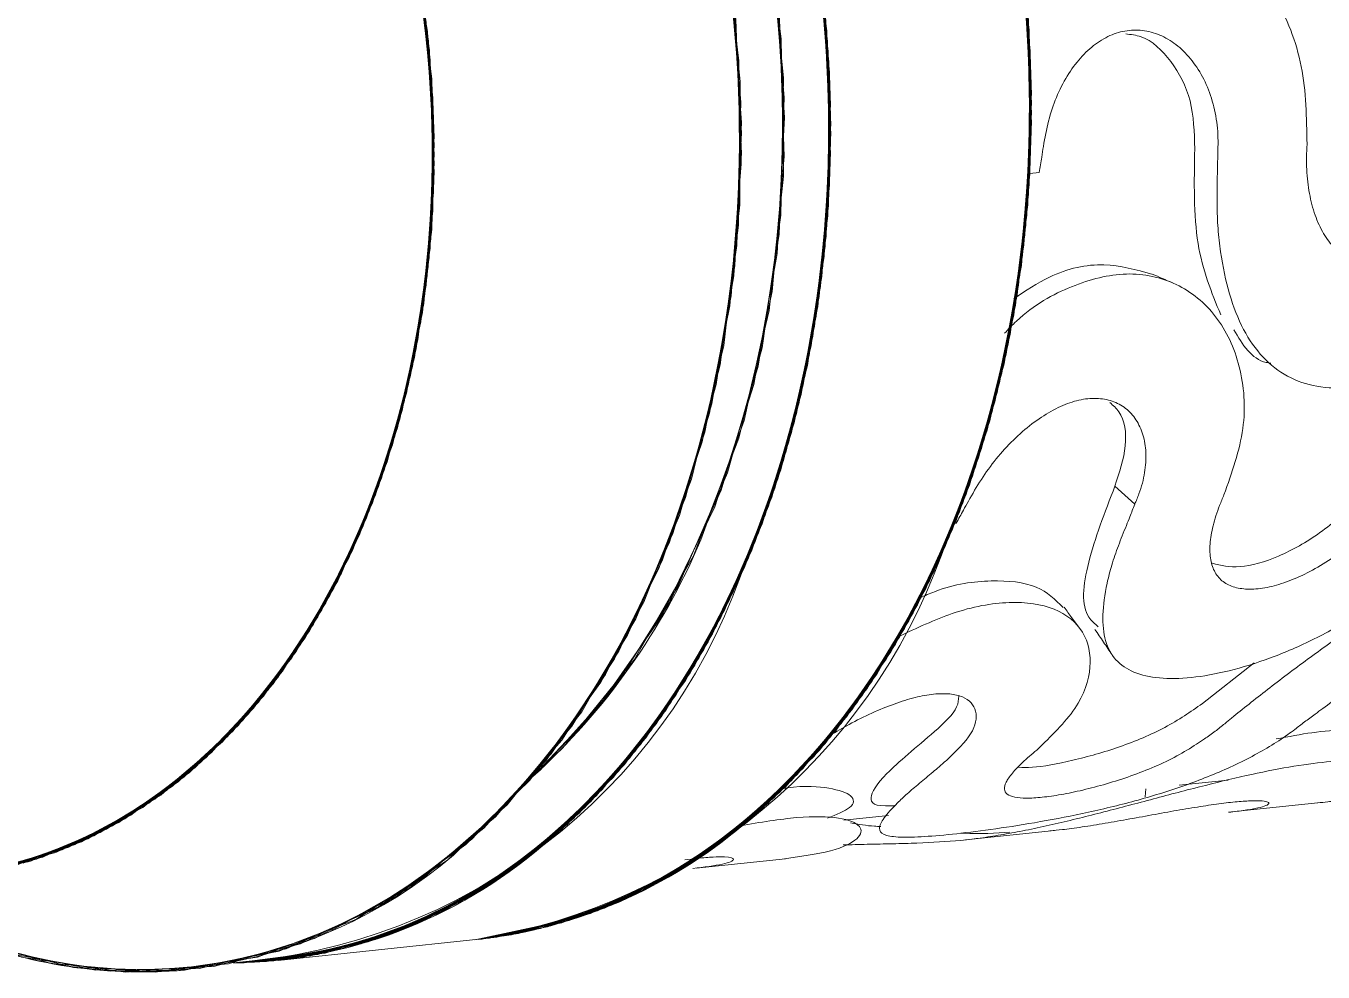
# Model space of a CAD drawing. Header units: millimetres. Extents: x -696 to 165, y -344 to 645.
# Drawn here: x -238.54 to -218.34, y 579.13 to 593.87 of the extents above; entities that cross this region are included whole.
import ezdxf

# ---------------------------------------------------------------- set-up
doc = ezdxf.new("R2010")
doc.units = ezdxf.units.MM

msp = doc.modelspace()

# ---------------------------------------------------------------- linework, layer by layer
at = {"color": 144, "linetype": 'Continuous', "lineweight": 0}
for p, q in [((-222.902, 591.571), (-222.755, 591.586)), ((-221.577, 586.701), (-221.268, 586.417)), ((-224.068, 586.123), (-224.047, 586.126)), ((-219.409, 583.947), (-220.214, 583.315)), ((-234.674, 579.308), (-235.308, 579.276))]:
    msp.add_line(p, q, dxfattribs=at)
at = {"color": 7, "linetype": 'Continuous', "lineweight": 15}
for p, q in [((-221.097, 581.989), (-221.105, 581.862)), ((-220.575, 582.044), (-219.811, 582.124)), ((-219.759, 581.626), (-218.369, 581.772)), ((-225.797, 581.496), (-225.104, 581.569)), ((-223.906, 581.192), (-222.515, 581.337)), ((-228.098, 580.752), (-226.705, 580.898)), ((-234.61, 579.315), (-231.483, 579.643))]:
    msp.add_line(p, q, dxfattribs=at)
at = {"color": 7, "linetype": 'Continuous', "lineweight": 15, "flags": 128}
for points in [[(-234.403, 607.49), (-233.648, 607.529), (-232.028, 607.347), (-230.431, 606.808), (-228.9, 605.926), (-227.473, 604.723), (-226.188, 603.232), (-225.078, 601.491), (-224.172, 599.544), (-223.493, 597.443), (-223.059, 595.241), (-222.88, 592.995), (-222.962, 590.765), (-223.303, 588.607), (-223.894, 586.577), (-224.718, 584.729), (-225.756, 583.109), (-226.98, 581.76), (-228.359, 580.717), (-229.856, 580.007), (-231.433, 579.648), (-231.483, 579.643)], [(-234.403, 607.49), (-233.532, 607.528), (-231.912, 607.32), (-230.319, 606.756), (-228.794, 605.85), (-227.376, 604.626), (-226.103, 603.116), (-225.007, 601.358), (-224.116, 599.398), (-223.454, 597.288), (-223.037, 595.081), (-222.877, 592.835), (-222.978, 590.608), (-223.337, 588.457), (-223.945, 586.439), (-224.786, 584.605), (-225.838, 583.003), (-227.074, 581.675), (-228.462, 580.655), (-229.966, 579.97), (-231.547, 579.636), (-231.547, 579.636)], [(-234.403, 607.49), (-233.994, 607.521), (-232.374, 607.416), (-230.769, 606.953), (-229.221, 606.143), (-227.768, 605.007), (-226.45, 603.574), (-225.3, 601.883), (-224.348, 599.976), (-223.618, 597.903), (-223.13, 595.718), (-222.897, 593.477), (-222.923, 591.239), (-223.209, 589.06), (-223.747, 586.999), (-224.523, 585.107), (-225.517, 583.435), (-226.704, 582.025), (-228.052, 580.914), (-229.527, 580.13), (-231.09, 579.695), (-231.483, 579.643)], [(-234.403, 607.49), (-234.224, 607.506), (-232.606, 607.453), (-230.996, 607.041), (-229.437, 606.279), (-227.968, 605.188), (-226.629, 603.796), (-225.453, 602.139), (-224.471, 600.26), (-223.708, 598.208), (-223.185, 596.035), (-222.914, 593.799), (-222.903, 591.556), (-223.152, 589.366), (-223.655, 587.284), (-224.398, 585.365), (-225.363, 583.659), (-226.524, 582.209), (-227.851, 581.053), (-229.31, 580.221), (-230.863, 579.735), (-231.483, 579.643)], [(-238.222, 607.055), (-237.121, 607.193), (-235.501, 607.088), (-233.896, 606.625), (-232.348, 605.815), (-230.895, 604.679), (-229.577, 603.246), (-228.427, 601.555), (-227.475, 599.648), (-226.746, 597.575), (-226.258, 595.39), (-226.024, 593.149), (-226.05, 590.911), (-226.336, 588.732), (-226.874, 586.671), (-227.65, 584.779), (-228.644, 583.107), (-229.831, 581.697), (-231.179, 580.586), (-232.654, 579.802), (-234.217, 579.367), (-235.308, 579.276)], [(-238.222, 607.055), (-237.695, 607.143), (-236.08, 607.167), (-234.465, 606.831), (-232.892, 606.143), (-231.401, 605.12), (-230.03, 603.79), (-228.817, 602.186), (-227.791, 600.351), (-226.979, 598.331), (-226.403, 596.18), (-226.077, 593.952), (-226.011, 591.706), (-226.204, 589.5), (-226.654, 587.39), (-227.347, 585.432), (-228.266, 583.676), (-229.387, 582.168), (-230.681, 580.946), (-232.115, 580.043), (-233.651, 579.482), (-235.25, 579.276), (-235.308, 579.276)], [(-238.222, 607.055), (-237.581, 607.157), (-235.964, 607.155), (-234.351, 606.793), (-232.782, 606.08), (-231.298, 605.035), (-229.938, 603.684), (-228.737, 602.062), (-227.725, 600.212), (-226.93, 598.181), (-226.371, 596.023), (-226.064, 593.792), (-226.016, 591.547), (-226.228, 589.345), (-226.695, 587.245), (-227.405, 585.299)], [(-233.054, 605.185), (-232.598, 604.906), (-231.217, 603.816), (-229.968, 602.438), (-228.885, 600.809), (-227.999, 598.973), (-227.333, 596.981), (-226.905, 594.887), (-226.727, 592.747), (-226.804, 590.622), (-227.134, 588.567), (-227.707, 586.64), (-228.509, 584.893), (-229.517, 583.374), (-230.641, 582.178)], [(-233.054, 605.185), (-231.992, 604.476), (-230.663, 603.259), (-229.482, 601.768), (-228.48, 600.044), (-227.685, 598.135), (-227.119, 596.092), (-226.798, 593.972), (-226.729, 591.831), (-226.915, 589.729), (-227.35, 587.722), (-228.024, 585.866)], [(-226.018, 602.998), (-224.936, 601.224), (-224.061, 599.252), (-223.416, 597.133), (-223.017, 594.921), (-222.876, 592.674), (-222.995, 590.451), (-223.373, 588.308), (-223.998, 586.301), (-224.854, 584.482), (-225.92, 582.899), (-227.168, 581.592), (-228.566, 580.595), (-230.077, 579.934), (-231.483, 579.643)], [(-239.405, 580.647), (-237.97, 581.036), (-236.62, 581.761), (-235.394, 582.801), (-234.327, 584.127), (-233.45, 585.7), (-232.789, 587.476), (-232.362, 589.403), (-232.182, 591.425), (-232.253, 593.485), (-232.574, 595.523), (-233.136, 597.481), (-233.922, 599.302), (-234.91, 600.934)], [(-223.534, 597.597), (-223.081, 595.4), (-222.884, 593.156), (-222.948, 590.922), (-223.27, 588.757), (-223.843, 586.717), (-224.652, 584.854), (-225.676, 583.216), (-226.887, 581.847), (-228.256, 580.781), (-229.746, 580.046), (-231.318, 579.662), (-231.483, 579.643)], [(-238.886, 580.746), (-237.476, 581.257), (-236.166, 582.097), (-234.993, 583.244), (-233.991, 584.663), (-233.188, 586.314), (-232.609, 588.15), (-232.269, 590.117), (-232.178, 592.16), (-232.34, 594.219), (-232.748, 596.235)]]:
    msp.add_lwpolyline(points, dxfattribs=at)
at = {"color": 144, "linetype": 'Continuous', "lineweight": 0, "flags": 128}
for points in [[(-234.403, 607.49), (-233.879, 607.526), (-232.259, 607.395), (-230.656, 606.906), (-229.113, 606.072), (-227.669, 604.914), (-226.362, 603.462), (-225.225, 601.753), (-224.288, 599.833), (-223.575, 597.75), (-223.105, 595.559), (-222.89, 593.317), (-222.935, 591.08), (-223.239, 588.909), (-223.794, 586.857), (-224.587, 584.98), (-225.596, 583.325), (-226.795, 581.935), (-228.153, 580.847), (-229.636, 580.087), (-231.204, 579.677), (-231.483, 579.643)], [(-234.403, 607.49), (-233.301, 607.52), (-231.682, 607.261), (-230.096, 606.647), (-228.584, 605.694), (-227.185, 604.427), (-225.935, 602.879), (-224.866, 601.089), (-224.007, 599.105), (-223.379, 596.977), (-222.999, 594.761), (-222.876, 592.514), (-223.014, 590.294), (-223.409, 588.159), (-224.051, 586.164), (-224.924, 584.361), (-226.004, 582.796), (-227.264, 581.51), (-228.671, 580.536), (-230.188, 579.9), (-231.483, 579.643)], [(-234.403, 607.49), (-234.109, 607.515), (-232.49, 607.436), (-230.883, 606.998), (-229.328, 606.211), (-227.868, 605.098), (-226.539, 603.686), (-225.376, 602.011), (-224.409, 600.118), (-223.663, 598.056), (-223.157, 595.877), (-222.905, 593.638), (-222.912, 591.397)], [(-234.403, 607.49), (-233.185, 607.514), (-231.567, 607.229), (-229.985, 606.59), (-228.48, 605.614), (-227.09, 604.325), (-225.852, 602.758), (-224.798, 600.953), (-223.954, 598.957), (-223.343, 596.821), (-222.981, 594.601), (-222.877, 592.354), (-223.034, 590.138), (-223.447, 588.011), (-224.106, 586.029), (-224.994, 584.241), (-226.088, 582.695), (-227.36, 581.43)], [(-234.403, 607.49), (-232.953, 607.495), (-231.338, 607.159), (-229.765, 606.471), (-228.274, 605.448), (-226.903, 604.118), (-225.69, 602.514), (-224.664, 600.679), (-223.852, 598.659), (-223.276, 596.508), (-222.95, 594.28), (-222.884, 592.034), (-223.077, 589.828), (-223.526, 587.718), (-224.22, 585.76), (-225.139, 584.004), (-226.26, 582.496), (-227.554, 581.274), (-228.988, 580.371), (-230.524, 579.81), (-231.483, 579.643)], [(-234.403, 607.49), (-232.837, 607.483), (-231.224, 607.121), (-229.655, 606.408), (-228.171, 605.363), (-226.811, 604.012), (-225.61, 602.39), (-224.598, 600.54), (-223.803, 598.509), (-223.244, 596.351), (-222.937, 594.12), (-222.889, 591.875), (-223.101, 589.673), (-223.568, 587.573), (-224.278, 585.627)], [(-234.339, 607.496), (-232.722, 607.469), (-231.11, 607.082), (-229.546, 606.344), (-228.069, 605.276), (-226.72, 603.904), (-225.531, 602.265), (-224.534, 600.4), (-223.755, 598.359), (-223.214, 596.193), (-222.925, 593.959), (-222.895, 591.715), (-223.126, 589.519), (-223.611, 587.428), (-224.337, 585.496), (-225.287, 583.772), (-226.435, 582.303), (-227.751, 581.125), (-229.202, 580.269), (-230.75, 579.758), (-231.483, 579.643)], [(-236.064, 579.162), (-234.483, 579.496), (-232.979, 580.182), (-231.591, 581.202), (-230.355, 582.53), (-229.303, 584.131), (-228.462, 585.965), (-227.854, 587.983), (-227.495, 590.134), (-227.394, 592.361), (-227.554, 594.607), (-227.971, 596.814), (-228.633, 598.925), (-229.524, 600.884), (-230.62, 602.642), (-231.893, 604.152), (-233.311, 605.376), (-234.836, 606.282), (-236.429, 606.846), (-238.049, 607.054), (-239.654, 606.901), (-241.201, 606.389), (-242.527, 605.624)], [(-231.877, 580.956), (-230.605, 582.221), (-229.511, 583.767), (-228.623, 585.555), (-227.964, 587.538), (-227.551, 589.665), (-227.394, 591.88), (-227.498, 594.127), (-227.86, 596.347), (-228.471, 598.483), (-229.314, 600.48), (-230.369, 602.285), (-231.607, 603.852), (-232.997, 605.14), (-234.502, 606.116), (-236.084, 606.755), (-237.702, 607.04), (-239.313, 606.964), (-240.876, 606.529), (-242.351, 605.745), (-242.527, 605.624)], [(-238.836, 579.43), (-237.218, 579.145), (-235.607, 579.221), (-234.044, 579.657), (-232.569, 580.44), (-231.221, 581.551), (-230.034, 582.961), (-229.04, 584.633), (-228.264, 586.525), (-227.726, 588.587), (-227.44, 590.765), (-227.413, 593.003), (-227.647, 595.244), (-228.135, 597.429), (-228.865, 599.502), (-229.817, 601.409), (-230.967, 603.101), (-232.285, 604.533), (-233.738, 605.669), (-235.286, 606.479), (-236.891, 606.943), (-238.511, 607.047), (-240.103, 606.791)], [(-238.606, 579.367), (-236.987, 579.134), (-235.38, 579.262), (-233.827, 579.748), (-232.368, 580.579), (-231.04, 581.735), (-229.88, 583.185), (-228.915, 584.891), (-228.172, 586.81), (-227.669, 588.892), (-227.42, 591.082), (-227.431, 593.325), (-227.702, 595.561), (-228.225, 597.734), (-228.988, 599.786), (-229.97, 601.665), (-231.146, 603.322), (-232.485, 604.714), (-233.954, 605.805), (-235.513, 606.567), (-237.123, 606.98), (-238.741, 607.033)], [(-238.222, 607.055), (-236.775, 607.201), (-235.155, 607.019), (-233.558, 606.48), (-232.027, 605.598), (-230.6, 604.395), (-229.316, 602.904), (-228.206, 601.163), (-227.299, 599.216), (-226.62, 597.115), (-226.186, 594.913), (-226.007, 592.667), (-226.09, 590.437), (-226.43, 588.279), (-227.021, 586.249), (-227.845, 584.401), (-228.883, 582.781), (-230.107, 581.432), (-231.486, 580.389), (-232.983, 579.679), (-234.56, 579.32), (-235.308, 579.276)], [(-238.222, 607.055), (-236.659, 607.2), (-235.039, 606.992), (-233.446, 606.428), (-231.921, 605.522), (-230.504, 604.298), (-229.23, 602.788), (-228.134, 601.03), (-227.243, 599.071), (-226.581, 596.96), (-226.164, 594.753), (-226.005, 592.507), (-226.105, 590.28), (-226.464, 588.129), (-227.072, 586.111), (-227.913, 584.277), (-228.965, 582.675), (-230.201, 581.347), (-231.589, 580.327), (-233.093, 579.642), (-234.674, 579.308), (-234.674, 579.308)], [(-238.222, 607.055), (-237.006, 607.198), (-235.386, 607.067), (-233.783, 606.578), (-232.24, 605.744), (-230.796, 604.586), (-229.489, 603.134), (-228.352, 601.425), (-227.415, 599.505), (-226.702, 597.422), (-226.232, 595.231), (-226.017, 592.989), (-226.062, 590.752), (-226.366, 588.581), (-226.922, 586.529), (-227.714, 584.652), (-228.723, 582.997), (-229.922, 581.607), (-231.281, 580.519), (-232.763, 579.76), (-234.331, 579.349), (-235.308, 579.276)], [(-238.222, 607.055), (-238.037, 607.091), (-236.428, 607.192), (-234.809, 606.933), (-233.223, 606.319), (-231.711, 605.366), (-230.312, 604.099), (-229.062, 602.551), (-227.993, 600.761), (-227.134, 598.777), (-226.506, 596.649), (-226.126, 594.433), (-226.003, 592.186), (-226.141, 589.966), (-226.536, 587.831), (-227.178, 585.836), (-228.051, 584.033), (-229.131, 582.468), (-230.391, 581.182), (-231.798, 580.208), (-233.315, 579.572), (-234.904, 579.29), (-235.308, 579.276)], [(-238.222, 607.055), (-237.236, 607.187), (-235.617, 607.108), (-234.01, 606.67), (-232.456, 605.884), (-230.995, 604.77), (-229.666, 603.358), (-228.503, 601.683), (-227.536, 599.79), (-226.79, 597.728), (-226.284, 595.549), (-226.032, 593.31), (-226.039, 591.069)], [(-238.222, 607.055), (-237.923, 607.11), (-236.312, 607.186), (-234.694, 606.901), (-233.112, 606.262), (-231.607, 605.286), (-230.217, 603.997), (-228.979, 602.43), (-227.925, 600.625), (-227.081, 598.629), (-226.47, 596.493), (-226.108, 594.273), (-226.004, 592.026), (-226.161, 589.81), (-226.574, 587.684), (-227.233, 585.701), (-228.121, 583.913), (-229.215, 582.367), (-230.487, 581.102)], [(-238.222, 607.055), (-237.351, 607.179), (-235.733, 607.125), (-234.123, 606.713), (-232.564, 605.951), (-231.096, 604.86), (-229.756, 603.468), (-228.58, 601.811), (-227.598, 599.932), (-226.835, 597.88), (-226.312, 595.707), (-226.041, 593.471), (-226.03, 591.228), (-226.279, 589.038), (-226.782, 586.956), (-227.525, 585.037), (-228.49, 583.331), (-229.651, 581.881), (-230.978, 580.725), (-232.437, 579.893), (-233.99, 579.407), (-235.308, 579.276)], [(-238.222, 607.055), (-237.466, 607.168), (-235.849, 607.141), (-234.237, 606.754), (-232.673, 606.016), (-231.197, 604.948), (-229.847, 603.576), (-228.658, 601.937), (-227.661, 600.072), (-226.882, 598.031), (-226.341, 595.865), (-226.052, 593.631), (-226.022, 591.387), (-226.253, 589.191), (-226.738, 587.1), (-227.465, 585.168), (-228.414, 583.444), (-229.562, 581.975), (-230.878, 580.797), (-232.329, 579.941), (-233.877, 579.43), (-235.308, 579.276)], [(-229.875, 606.531), (-228.376, 605.532), (-226.996, 604.222), (-225.77, 602.637), (-224.73, 600.817), (-223.902, 598.809), (-223.309, 596.665), (-222.965, 594.441), (-222.88, 592.194), (-223.055, 589.983), (-223.486, 587.864), (-224.162, 585.894), (-225.066, 584.122), (-226.174, 582.594), (-227.456, 581.351), (-228.882, 580.424), (-230.412, 579.838), (-231.483, 579.643)], [(-239.817, 579.783), (-239.747, 579.753), (-238.145, 579.264), (-236.525, 579.133), (-234.929, 579.364), (-233.398, 579.951), (-231.973, 580.877), (-230.69, 582.121), (-229.583, 583.648), (-228.679, 585.42), (-228.003, 587.391), (-227.572, 589.509), (-227.397, 591.72), (-227.482, 593.967), (-227.826, 596.191), (-228.419, 598.335), (-229.247, 600.343), (-230.287, 602.163), (-231.513, 603.748), (-232.893, 605.058), (-234.392, 606.057)], [(-233.002, 606.203), (-231.504, 605.204), (-230.123, 603.894), (-228.897, 602.309), (-227.857, 600.489), (-227.03, 598.481), (-226.436, 596.337), (-226.092, 594.113), (-226.007, 591.866), (-226.182, 589.655), (-226.613, 587.536), (-227.289, 585.566), (-228.193, 583.794), (-229.301, 582.266), (-230.584, 581.023), (-232.009, 580.096), (-233.539, 579.51), (-235.135, 579.279), (-235.308, 579.276)], [(-233.054, 605.185), (-231.794, 604.321), (-230.484, 603.062), (-229.327, 601.535), (-228.353, 599.782), (-227.59, 597.85), (-227.058, 595.793), (-226.772, 593.666), (-226.74, 591.527), (-226.962, 589.435), (-227.432, 587.447), (-228.139, 585.617), (-229.061, 583.994), (-230.175, 582.624), (-230.641, 582.178)], [(-233.054, 605.185), (-232.804, 605.036), (-231.407, 603.99), (-230.137, 602.651), (-229.029, 601.055), (-228.113, 599.246), (-227.414, 597.273), (-226.951, 595.19), (-226.737, 593.053), (-226.777, 590.922), (-227.071, 588.854), (-227.611, 586.906), (-228.381, 585.13), (-229.361, 583.575), (-230.524, 582.284), (-230.641, 582.178)], [(-233.054, 605.185), (-232.394, 604.769), (-231.029, 603.636), (-229.802, 602.22), (-228.746, 600.558), (-227.89, 598.697), (-227.257, 596.687), (-226.864, 594.582), (-226.722, 592.441), (-226.836, 590.322), (-227.201, 588.283), (-227.808, 586.378), (-228.641, 584.661), (-229.676, 583.178), (-230.641, 582.178)], [(-239.72, 580.609), (-238.272, 580.924), (-236.9, 581.578), (-235.644, 582.553), (-234.541, 583.821), (-233.621, 585.345), (-232.912, 587.081), (-232.433, 588.98), (-232.199, 590.987), (-232.217, 593.043), (-232.485, 595.091), (-232.996, 597.071), (-233.736, 598.926), (-234.683, 600.602), (-235.809, 602.052), (-237.083, 603.234), (-238.468, 604.114), (-239.924, 604.666)], [(-232.208, 590.841), (-232.207, 592.896), (-232.458, 594.947), (-232.952, 596.933), (-233.676, 598.799), (-234.609, 600.49), (-235.724, 601.957), (-236.988, 603.159), (-238.366, 604.062), (-239.819, 604.638)], [(-238.577, 580.827), (-237.185, 581.41), (-235.902, 582.318), (-234.763, 583.526), (-233.801, 584.999), (-233.045, 586.693), (-232.515, 588.562), (-232.228, 590.55), (-232.192, 592.601), (-232.407, 594.656), (-232.867, 596.655), (-233.559, 598.542), (-234.464, 600.261), (-235.554, 601.763), (-236.8, 603.005), (-238.164, 603.952), (-239.608, 604.576)], [(-238.68, 580.798), (-237.282, 581.357), (-235.989, 582.243), (-234.838, 583.43), (-233.863, 584.885), (-233.091, 586.566), (-232.545, 588.424), (-232.241, 590.406), (-232.186, 592.454), (-232.383, 594.511), (-232.826, 596.516), (-233.502, 598.412), (-234.393, 600.145), (-235.471, 601.664), (-236.706, 602.926), (-238.064, 603.895), (-239.503, 604.543)], [(-236.077, 582.169), (-234.915, 583.336), (-233.926, 584.774), (-233.139, 586.44), (-232.577, 588.286), (-232.254, 590.261), (-232.182, 592.307), (-232.361, 594.365), (-232.787, 596.375), (-233.447, 598.281), (-234.322, 600.027), (-235.388, 601.563), (-236.614, 602.845), (-237.963, 603.836), (-239.399, 604.507)], [(-238.989, 580.723), (-237.574, 581.209), (-236.255, 582.027), (-235.071, 583.152), (-234.056, 584.553), (-233.239, 586.189), (-232.643, 588.014), (-232.285, 589.973), (-232.176, 592.013), (-232.32, 594.072), (-232.711, 596.093), (-233.339, 598.017), (-234.185, 599.79), (-235.225, 601.358), (-236.43, 602.679), (-237.764, 603.714), (-239.19, 604.432)], [(-239.093, 580.701), (-237.672, 581.163), (-236.345, 581.958), (-235.151, 583.062), (-234.122, 584.445), (-233.29, 586.066), (-232.677, 587.878), (-232.302, 589.83), (-232.176, 591.865), (-232.301, 593.926), (-232.675, 595.951), (-233.286, 597.884), (-234.118, 599.669), (-235.145, 601.254), (-236.339, 602.594), (-237.666, 603.65), (-239.086, 604.392)], [(-239.51, 580.633), (-238.07, 580.997), (-236.713, 581.698), (-235.476, 582.717), (-234.397, 584.024), (-233.506, 585.581), (-232.829, 587.344), (-232.385, 589.261), (-232.186, 591.279), (-232.24, 593.338), (-232.543, 595.38), (-233.088, 597.345), (-233.859, 599.177), (-234.833, 600.824), (-235.983, 602.239), (-237.275, 603.379), (-238.673, 604.213)], [(-239.197, 580.681), (-237.771, 581.119), (-236.436, 581.89), (-235.231, 582.974), (-234.189, 584.338), (-233.342, 585.943), (-232.713, 587.743), (-232.321, 589.687), (-232.177, 591.719), (-232.284, 593.779), (-232.64, 595.809), (-233.235, 597.751), (-234.052, 599.548), (-235.066, 601.149), (-236.249, 602.507), (-237.567, 603.585), (-238.982, 604.349)], [(-233.396, 585.821), (-232.751, 587.609), (-232.341, 589.545), (-232.179, 591.572), (-232.268, 593.632), (-232.607, 595.666), (-233.185, 597.616), (-233.986, 599.425), (-234.988, 601.042), (-236.16, 602.419), (-237.469, 603.518), (-238.879, 604.306)], [(-239.931, 580.592), (-238.475, 580.857), (-237.09, 581.464), (-235.815, 582.395), (-234.688, 583.623), (-233.74, 585.113), (-232.999, 586.822), (-232.487, 588.701), (-232.217, 590.696), (-232.199, 592.749), (-232.432, 594.802), (-232.909, 596.795), (-233.617, 598.671), (-234.536, 600.376), (-235.639, 601.861), (-236.894, 603.083), (-238.265, 604.008)], [(-229.146, 602.67), (-228.063, 600.896), (-227.188, 598.924), (-226.543, 596.805), (-226.144, 594.593), (-226.003, 592.346), (-226.123, 590.123), (-226.5, 587.98), (-227.125, 585.973), (-227.981, 584.154), (-229.047, 582.571), (-230.295, 581.264), (-231.693, 580.267), (-233.204, 579.606), (-234.789, 579.298), (-235.308, 579.276)], [(-239.817, 579.783), (-239.407, 579.618), (-237.797, 579.206), (-236.179, 579.152), (-234.594, 579.46), (-233.083, 580.121), (-231.685, 581.118), (-230.437, 582.425), (-229.371, 584.009), (-228.514, 585.827), (-227.889, 587.834), (-227.512, 589.977), (-227.393, 592.201), (-227.534, 594.447), (-227.933, 596.659), (-228.578, 598.778), (-229.453, 600.75), (-230.535, 602.524)], [(-239.817, 579.783), (-239.065, 579.5), (-237.45, 579.164), (-235.835, 579.188), (-234.262, 579.573), (-232.773, 580.307), (-231.404, 581.373), (-230.192, 582.743), (-229.169, 584.38), (-228.36, 586.243), (-227.787, 588.284), (-227.465, 590.449), (-227.401, 592.682), (-227.598, 594.926), (-228.05, 597.123)], [(-226.661, 597.269), (-226.208, 595.072), (-226.011, 592.828), (-226.075, 590.594), (-226.398, 588.429), (-226.971, 586.389), (-227.779, 584.526), (-228.803, 582.888), (-230.014, 581.519), (-231.383, 580.453), (-232.873, 579.718), (-234.445, 579.334), (-235.308, 579.276)], [(-222.912, 591.397), (-223.18, 589.213), (-223.7, 587.141), (-224.46, 585.236), (-225.439, 583.546), (-226.613, 582.116), (-227.951, 580.982), (-229.418, 580.175), (-230.976, 579.714), (-231.483, 579.643)], [(-226.039, 591.069), (-226.307, 588.885), (-226.827, 586.813), (-227.587, 584.908), (-228.567, 583.218), (-229.74, 581.788), (-231.078, 580.655), (-232.545, 579.847), (-234.103, 579.386), (-235.308, 579.276)], [(-239.826, 580.6), (-238.373, 580.89), (-236.995, 581.52), (-235.729, 582.473), (-234.614, 583.721), (-233.68, 585.228), (-232.955, 586.951), (-232.459, 588.84), (-232.208, 590.841)], [(-239.301, 580.663), (-237.87, 581.076), (-236.528, 581.825), (-235.312, 582.887), (-234.258, 584.232), (-233.396, 585.821)], [(-238.782, 580.771), (-237.379, 581.306), (-236.077, 582.169)]]:
    msp.add_lwpolyline(points, dxfattribs=at)
at = {"color": 7, "linetype": 'Continuous', "lineweight": 15}
for centre, radius, start, end in [((-237.806, 590.035), 10.634, 312.3605, 336.9184), ((-235.995, 588.373), 9.123, 274.3162, 340.3098)]:
    msp.add_arc(centre, radius, start, end, dxfattribs=at)
at = {"color": 144, "linetype": 'Continuous', "lineweight": 0}
for centre, radius, start, end in [((-232.996, 588.794), 9.276, 279.3907, 340.0375), ((-232.357, 587.308), 7.715, 276.503, 310.3662), ((-235.42, 586.848), 7.573, 270.8427, 310.6451), ((-236.782, 586.7), 7.554, 246.3142, 310.5009), ((-236.727, 586.82), 7.686, 246.2916, 274.943)]:
    msp.add_arc(centre, radius, start, end, dxfattribs=at)
at = {"color": 7, "linetype": 'Continuous', "lineweight": 15}
for points, knots in [([(-218.585, 592.024), (-218.592, 592.435), (-218.604, 593.257), (-219.045, 594.354), (-219.712, 595.218), (-220.542, 595.758), (-221.423, 595.938), (-222.242, 595.714), (-222.804, 595.342), (-223.026, 594.973), (-223.07, 594.899)], [0, 0, 0, 0, 0.140997, 0.28135, 0.419961, 0.55714, 0.693231, 0.829107, 0.965906, 1, 1, 1, 1]), ([(-221.002, 589.999), (-221.245, 590.069), (-221.739, 590.213), (-222.5, 590.053), (-222.968, 589.742), (-223.152, 589.619)], [0, 0, 0, 0, 0.367918, 0.751143, 1, 1, 1, 1]), ([(-219.878, 586.563), (-219.755, 586.911), (-219.511, 587.605), (-219.591, 588.585), (-219.962, 589.383), (-220.593, 589.896), (-221.387, 590.068), (-222.249, 589.849), (-222.907, 589.487), (-223.234, 589.146), (-223.296, 589.081)], [0, 0, 0, 0, 0.14132, 0.281996, 0.420925, 0.558419, 0.694823, 0.831011, 0.968123, 1, 1, 1, 1]), ([(-220.677, 589.865), (-220.73, 589.888), (-220.836, 589.934), (-220.942, 589.98), (-220.995, 590.003)], [0, 0, 0, 0, 0.500005, 1, 1, 1, 1]), ([(-221.268, 586.417), (-221.293, 586.353), (-221.336, 586.242), (-221.424, 586.025), (-221.526, 585.77), (-221.63, 585.468), (-221.726, 585.094), (-221.781, 584.681), (-221.742, 584.278), (-221.581, 583.981), (-221.3, 583.787), (-220.902, 583.696), (-220.399, 583.704), (-219.809, 583.81), (-219.156, 584.012), (-218.469, 584.307), (-217.783, 584.694), (-217.129, 585.168), (-216.64, 585.63), (-216.295, 586.03), (-216.065, 586.344), (-215.908, 586.604), (-215.794, 586.824), (-215.74, 586.935), (-215.708, 587)], [0, 0, 0, 0, 0.0186597, 0.0319549, 0.0637412, 0.0954062, 0.1271454, 0.1904484, 0.2531234, 0.3153892, 0.3772158, 0.4386966, 0.5000004, 0.5613035, 0.6227903, 0.6846084, 0.746879, 0.8093411, 0.8727575, 0.9049937, 0.9363988, 0.9681745, 0.9814248, 1, 1, 1, 1]), ([(-221.577, 586.701), (-221.734, 586.29), (-222.048, 585.471), (-222.113, 584.743), (-221.89, 584.556), (-221.836, 584.511)], [0, 0, 0, 0, 0.432721, 0.862686, 1, 1, 1, 1]), ([(-222.383, 584.811), (-222.505, 584.932), (-222.759, 585.183), (-223.484, 585.255), (-224.13, 585.171), (-224.536, 584.995), (-224.612, 584.962)], [0, 0, 0, 0, 0.2937639, 0.6107095, 0.9274944, 1, 1, 1, 1]), ([(-222.794, 582.59), (-222.572, 582.805), (-222.128, 583.232), (-221.91, 583.893), (-222.025, 584.455), (-222.478, 584.826), (-223.194, 584.932), (-224.045, 584.779), (-224.665, 584.49), (-224.949, 584.357)], [0, 0, 0, 0, 0.149314, 0.297946, 0.444734, 0.590005, 0.734124, 0.878015, 1, 1, 1, 1]), ([(-222.123, 584.484), (-222.164, 584.539), (-222.246, 584.648), (-222.328, 584.759), (-222.369, 584.814)], [0, 0, 0, 0, 0.500036, 1, 1, 1, 1]), ([(-221.889, 584.47), (-221.844, 584.404), (-221.754, 584.271), (-221.664, 584.138), (-221.619, 584.071)], [0, 0, 0, 0, 0.499968, 1, 1, 1, 1])]:
    msp.add_open_spline(points, degree=3, knots=knots, dxfattribs=at)
at = {"color": 144, "linetype": 'Continuous', "lineweight": 0}
for points, knots in [([(-222.755, 591.586), (-222.742, 591.665), (-222.721, 591.8), (-222.678, 592.068), (-222.617, 592.387), (-222.497, 592.763), (-222.325, 593.095), (-222.118, 593.376), (-221.882, 593.594), (-221.625, 593.742), (-221.354, 593.81), (-221.079, 593.798), (-220.811, 593.707), (-220.561, 593.539), (-220.343, 593.3), (-220.164, 593.003), (-220.038, 592.656), (-219.981, 592.339), (-219.968, 592.077), (-219.973, 591.944), (-219.975, 591.878)], [0, 0, 0, 0, 0.0375864, 0.0642546, 0.1272298, 0.189295, 0.2519863, 0.3149454, 0.3771553, 0.4388113, 0.4997585, 0.5611137, 0.6227028, 0.6843215, 0.746812, 0.8098273, 0.8732547, 0.9367756, 0.9684164, 1, 1, 1, 1]), ([(-221.409, 593.742), (-221.328, 593.733), (-221.065, 593.705), (-220.684, 593.339), (-220.357, 592.725), (-220.341, 592.212), (-220.333, 591.955)], [0, 0, 0, 0, 0.128959, 0.42014, 0.710226, 1, 1, 1, 1]), ([(-219.975, 591.878), (-219.976, 591.8), (-219.979, 591.667), (-219.985, 591.403), (-219.989, 591.087), (-219.975, 590.708), (-219.921, 590.228), (-219.804, 589.68), (-219.587, 589.122), (-219.285, 588.689), (-218.901, 588.389), (-218.441, 588.231), (-217.917, 588.217), (-217.347, 588.346), (-216.757, 588.615), (-216.173, 589.016), (-215.628, 589.538), (-215.151, 590.166), (-214.835, 590.764), (-214.641, 591.271), (-214.528, 591.662), (-214.469, 591.982), (-214.436, 592.249), (-214.423, 592.383), (-214.416, 592.461)], [0, 0, 0, 0, 0.01866, 0.031955, 0.063741, 0.095406, 0.127145, 0.190448, 0.253123, 0.315389, 0.377216, 0.438697, 0.5, 0.561304, 0.62279, 0.684608, 0.746879, 0.809341, 0.872758, 0.904994, 0.936399, 0.968174, 0.981425, 1, 1, 1, 1]), ([(-215.806, 592.315), (-215.819, 592.236), (-215.841, 592.101), (-215.894, 591.836), (-215.975, 591.522), (-216.135, 591.153), (-216.352, 590.831), (-216.605, 590.561), (-216.88, 590.351), (-217.163, 590.209), (-217.443, 590.142), (-217.708, 590.153), (-217.95, 590.238), (-218.162, 590.397), (-218.334, 590.626), (-218.467, 590.914), (-218.554, 591.252), (-218.59, 591.564), (-218.594, 591.825), (-218.588, 591.957), (-218.585, 592.024)], [0, 0, 0, 0, 0.037586, 0.064255, 0.12723, 0.189295, 0.251986, 0.314945, 0.377155, 0.438811, 0.499758, 0.561114, 0.622703, 0.684321, 0.746812, 0.809827, 0.873255, 0.936776, 0.968416, 1, 1, 1, 1]), ([(-220.333, 591.955), (-220.343, 591.437), (-220.363, 590.425), (-220.071, 589.716), (-219.929, 589.37)], [0, 0, 0, 0, 0.511921, 1, 1, 1, 1]), ([(-219.725, 589.134), (-219.589, 588.906), (-219.438, 588.655), (-219.173, 588.618), (-219.148, 588.615)], [0, 0, 0, 0, 0.907716, 1, 1, 1, 1]), ([(-224.047, 586.126), (-224.01, 586.192), (-223.948, 586.305), (-223.823, 586.531), (-223.664, 586.803), (-223.43, 587.131), (-223.16, 587.425), (-222.871, 587.676), (-222.574, 587.874), (-222.279, 588.01), (-221.996, 588.074), (-221.734, 588.065), (-221.503, 587.986), (-221.314, 587.839), (-221.178, 587.63), (-221.099, 587.371), (-221.086, 587.073), (-221.129, 586.804), (-221.199, 586.583), (-221.245, 586.472), (-221.268, 586.417)], [0, 0, 0, 0, 0.037586, 0.064255, 0.12723, 0.189295, 0.251986, 0.314945, 0.377155, 0.438811, 0.499758, 0.561114, 0.622703, 0.684321, 0.746812, 0.809827, 0.873255, 0.936776, 0.968416, 1, 1, 1, 1]), ([(-221.655, 588.002), (-221.604, 587.957), (-221.436, 587.809), (-221.367, 587.337), (-221.507, 586.913), (-221.577, 586.701)], [0, 0, 0, 0, 0.1776761, 0.5890595, 1, 1, 1, 1]), ([(-217.408, 587.138), (-217.533, 586.923), (-217.719, 586.602), (-218.076, 586.216), (-218.483, 585.887), (-219.032, 585.581), (-219.649, 585.401), (-219.926, 585.467), (-220.06, 585.499)], [0, 0, 0, 0, 0.204018, 0.304777, 0.406535, 0.608606, 0.810577, 1, 1, 1, 1]), ([(-217.098, 586.854), (-217.135, 586.789), (-217.199, 586.676), (-217.332, 586.458), (-217.508, 586.201), (-217.777, 585.905), (-218.086, 585.647), (-218.414, 585.432), (-218.745, 585.265), (-219.063, 585.15), (-219.354, 585.093), (-219.608, 585.094), (-219.816, 585.153), (-219.971, 585.269), (-220.068, 585.442), (-220.107, 585.664), (-220.087, 585.932), (-220.025, 586.184), (-219.948, 586.398), (-219.901, 586.508), (-219.878, 586.563)], [0, 0, 0, 0, 0.037586, 0.064255, 0.12723, 0.189295, 0.251986, 0.314945, 0.377155, 0.438811, 0.499758, 0.561114, 0.622703, 0.684321, 0.746812, 0.809827, 0.873255, 0.936776, 0.968416, 1, 1, 1, 1]), ([(-214.456, 583.465), (-214.412, 583.504), (-214.338, 583.571), (-214.194, 583.709), (-214.032, 583.879), (-213.867, 584.095), (-213.708, 584.38), (-213.605, 584.727), (-213.63, 585.109), (-213.802, 585.423), (-214.106, 585.649), (-214.524, 585.768), (-215.035, 585.77), (-215.617, 585.653), (-216.25, 585.424), (-216.914, 585.096), (-217.589, 584.693), (-218.258, 584.24), (-218.794, 583.845), (-219.202, 583.533), (-219.493, 583.305), (-219.71, 583.13), (-219.881, 582.989), (-219.965, 582.921), (-220.015, 582.882)], [0, 0, 0, 0, 0.01866, 0.031955, 0.063741, 0.095406, 0.127145, 0.190448, 0.253123, 0.315389, 0.377216, 0.438697, 0.5, 0.561304, 0.62279, 0.684608, 0.746879, 0.809341, 0.872758, 0.904994, 0.936399, 0.968174, 0.981425, 1, 1, 1, 1]), ([(-218.625, 583.028), (-218.57, 583.068), (-218.475, 583.137), (-218.287, 583.278), (-218.052, 583.451), (-217.727, 583.668), (-217.377, 583.868), (-217.021, 584.045), (-216.674, 584.188), (-216.347, 584.29), (-216.053, 584.344), (-215.802, 584.346), (-215.603, 584.3), (-215.464, 584.208), (-215.396, 584.074), (-215.397, 583.909), (-215.473, 583.721), (-215.596, 583.554), (-215.729, 583.419), (-215.807, 583.352), (-215.845, 583.319)], [0, 0, 0, 0, 0.037586, 0.064255, 0.12723, 0.189295, 0.251986, 0.314945, 0.377155, 0.438811, 0.499758, 0.561114, 0.622703, 0.684321, 0.746812, 0.809827, 0.873255, 0.936776, 0.968416, 1, 1, 1, 1]), ([(-226.017, 582.816), (-225.917, 582.875), (-225.588, 583.068), (-225.122, 583.279), (-224.686, 583.416), (-224.392, 583.469), (-224.141, 583.472), (-223.874, 583.411), (-223.7, 583.214), (-223.765, 582.851), (-224.045, 582.58), (-224.184, 582.444)], [0, 0, 0, 0, 0.068125, 0.223835, 0.300903, 0.377084, 0.453776, 0.53076, 0.685105, 0.842397, 1, 1, 1, 1]), ([(-224.009, 583.431), (-224.012, 583.376), (-224.02, 583.213), (-224.239, 583.012), (-224.384, 582.878)], [0, 0, 0, 0, 0.335835, 1, 1, 1, 1]), ([(-220.214, 583.315), (-220.399, 583.187), (-220.675, 582.996), (-221.134, 582.778), (-221.625, 582.591), (-222.242, 582.419), (-222.812, 582.312), (-223.011, 582.32), (-223.077, 582.322)], [0, 0, 0, 0, 0.223844, 0.334396, 0.446042, 0.667751, 0.88935, 1, 1, 1, 1]), ([(-224.184, 582.444), (-224.228, 582.406), (-224.303, 582.34), (-224.452, 582.214), (-224.626, 582.07), (-224.816, 581.907), (-225.018, 581.716), (-225.191, 581.524), (-225.269, 581.363), (-225.197, 581.268), (-224.979, 581.229), (-224.618, 581.234), (-224.127, 581.275), (-223.525, 581.348), (-222.835, 581.454), (-222.085, 581.595), (-221.31, 581.778), (-220.539, 582.011), (-219.931, 582.25), (-219.48, 582.468), (-219.165, 582.643), (-218.936, 582.793), (-218.76, 582.922), (-218.675, 582.989), (-218.625, 583.028)], [0, 0, 0, 0, 0.01866, 0.031955, 0.063741, 0.095406, 0.127145, 0.190448, 0.253123, 0.315389, 0.377216, 0.438697, 0.5, 0.561304, 0.62279, 0.684608, 0.746879, 0.809341, 0.872758, 0.904994, 0.936399, 0.968174, 0.981425, 1, 1, 1, 1]), ([(-224.384, 582.878), (-224.668, 582.639), (-225.235, 582.163), (-225.429, 581.821), (-225.328, 581.705), (-225.015, 581.724), (-224.992, 581.726)], [0, 0, 0, 0, 0.325995, 0.649914, 0.974174, 1, 1, 1, 1]), ([(-220.015, 582.882), (-220.07, 582.842), (-220.166, 582.775), (-220.359, 582.645), (-220.605, 582.497), (-220.953, 582.328), (-221.328, 582.183), (-221.709, 582.061), (-222.078, 581.964), (-222.419, 581.894), (-222.718, 581.851), (-222.964, 581.837), (-223.149, 581.852), (-223.266, 581.898), (-223.309, 581.976), (-223.282, 582.085), (-223.184, 582.227), (-223.05, 582.368), (-222.911, 582.492), (-222.833, 582.557), (-222.794, 582.59)], [0, 0, 0, 0, 0.037586, 0.064255, 0.12723, 0.189295, 0.251986, 0.314945, 0.377155, 0.438811, 0.499758, 0.561114, 0.622703, 0.684321, 0.746812, 0.809827, 0.873255, 0.936776, 0.968416, 1, 1, 1, 1]), ([(-217.819, 582.395), (-217.741, 582.409), (-217.356, 582.478), (-217.236, 582.7), (-217.556, 582.887), (-218.244, 582.921), (-218.872, 582.8), (-219.064, 582.763)], [0, 0, 0, 0, 0.069314, 0.339597, 0.610164, 0.880985, 1, 1, 1, 1]), ([(-218.419, 581.767), (-218.366, 581.773), (-218.276, 581.782), (-218.099, 581.806), (-217.896, 581.84), (-217.677, 581.891), (-217.443, 581.966), (-217.247, 582.073), (-217.162, 582.206), (-217.24, 582.322), (-217.469, 582.404), (-217.839, 582.435), (-218.334, 582.408), (-218.933, 582.32), (-219.613, 582.179), (-220.352, 581.996), (-221.122, 581.791), (-221.899, 581.586), (-222.53, 581.432), (-223.012, 581.331), (-223.357, 581.267), (-223.616, 581.227), (-223.819, 581.201), (-223.92, 581.19), (-223.978, 581.184)], [0, 0, 0, 0, 0.0186597, 0.0319549, 0.0637412, 0.0954062, 0.1271454, 0.1904484, 0.2531234, 0.3153892, 0.3772158, 0.4386966, 0.5000004, 0.5613035, 0.6227903, 0.6846084, 0.746879, 0.8093411, 0.8727575, 0.9049937, 0.9363988, 0.9681745, 0.9814248, 1, 1, 1, 1]), ([(-226.052, 581.531), (-225.916, 581.584), (-225.631, 581.696), (-225.633, 581.891), (-225.993, 582.006), (-226.404, 582.042), (-226.73, 581.995), (-226.751, 581.992)], [0, 0, 0, 0, 0.227204, 0.47883, 0.730412, 0.981944, 1, 1, 1, 1]), ([(-222.588, 581.33), (-222.524, 581.337), (-222.414, 581.348), (-222.193, 581.376), (-221.918, 581.417), (-221.543, 581.482), (-221.148, 581.553), (-220.753, 581.625), (-220.376, 581.691), (-220.03, 581.744), (-219.73, 581.782), (-219.486, 581.801), (-219.305, 581.803), (-219.197, 581.788), (-219.167, 581.761), (-219.214, 581.726), (-219.34, 581.688), (-219.504, 581.658), (-219.669, 581.636), (-219.762, 581.626), (-219.809, 581.621)], [0, 0, 0, 0, 0.037586, 0.064255, 0.12723, 0.189295, 0.251986, 0.314945, 0.377155, 0.438811, 0.499758, 0.561114, 0.622703, 0.684321, 0.746812, 0.809827, 0.873255, 0.936776, 0.968416, 1, 1, 1, 1]), ([(-226.758, 580.893), (-226.484, 580.931), (-225.938, 581.006), (-225.541, 581.209), (-225.492, 581.413), (-225.828, 581.548), (-226.47, 581.568), (-227.099, 581.464), (-227.407, 581.413)], [0, 0, 0, 0, 0.171064, 0.341347, 0.509517, 0.675949, 0.841062, 1, 1, 1, 1]), ([(-225.224, 581.401), (-225.257, 581.402), (-225.416, 581.406), (-225.571, 581.434), (-225.695, 581.456)], [0, 0, 0, 0, 0.2039642, 1, 1, 1, 1]), ([(-223.978, 581.184), (-224.197, 581.168), (-224.523, 581.143), (-225.033, 581.131), (-225.431, 581.124), (-225.685, 581.116), (-225.81, 581.113)], [0, 0, 0, 0, 0.407621, 0.606707, 0.807801, 1, 1, 1, 1]), ([(-223.978, 581.296), (-223.965, 581.296), (-223.667, 581.281), (-223.435, 581.298), (-223.213, 581.314)], [0, 0, 0, 0, 0.043518, 1, 1, 1, 1]), ([(-228.277, 580.879), (-228.209, 580.888), (-228.038, 580.911), (-227.826, 580.926), (-227.582, 580.929), (-227.469, 580.89), (-227.632, 580.811), (-227.976, 580.768), (-228.148, 580.747)], [0, 0, 0, 0, 0.075604, 0.189413, 0.303657, 0.532701, 0.76612, 1, 1, 1, 1])]:
    msp.add_open_spline(points, degree=3, knots=knots, dxfattribs=at)

doc.saveas('drawing.dxf')
